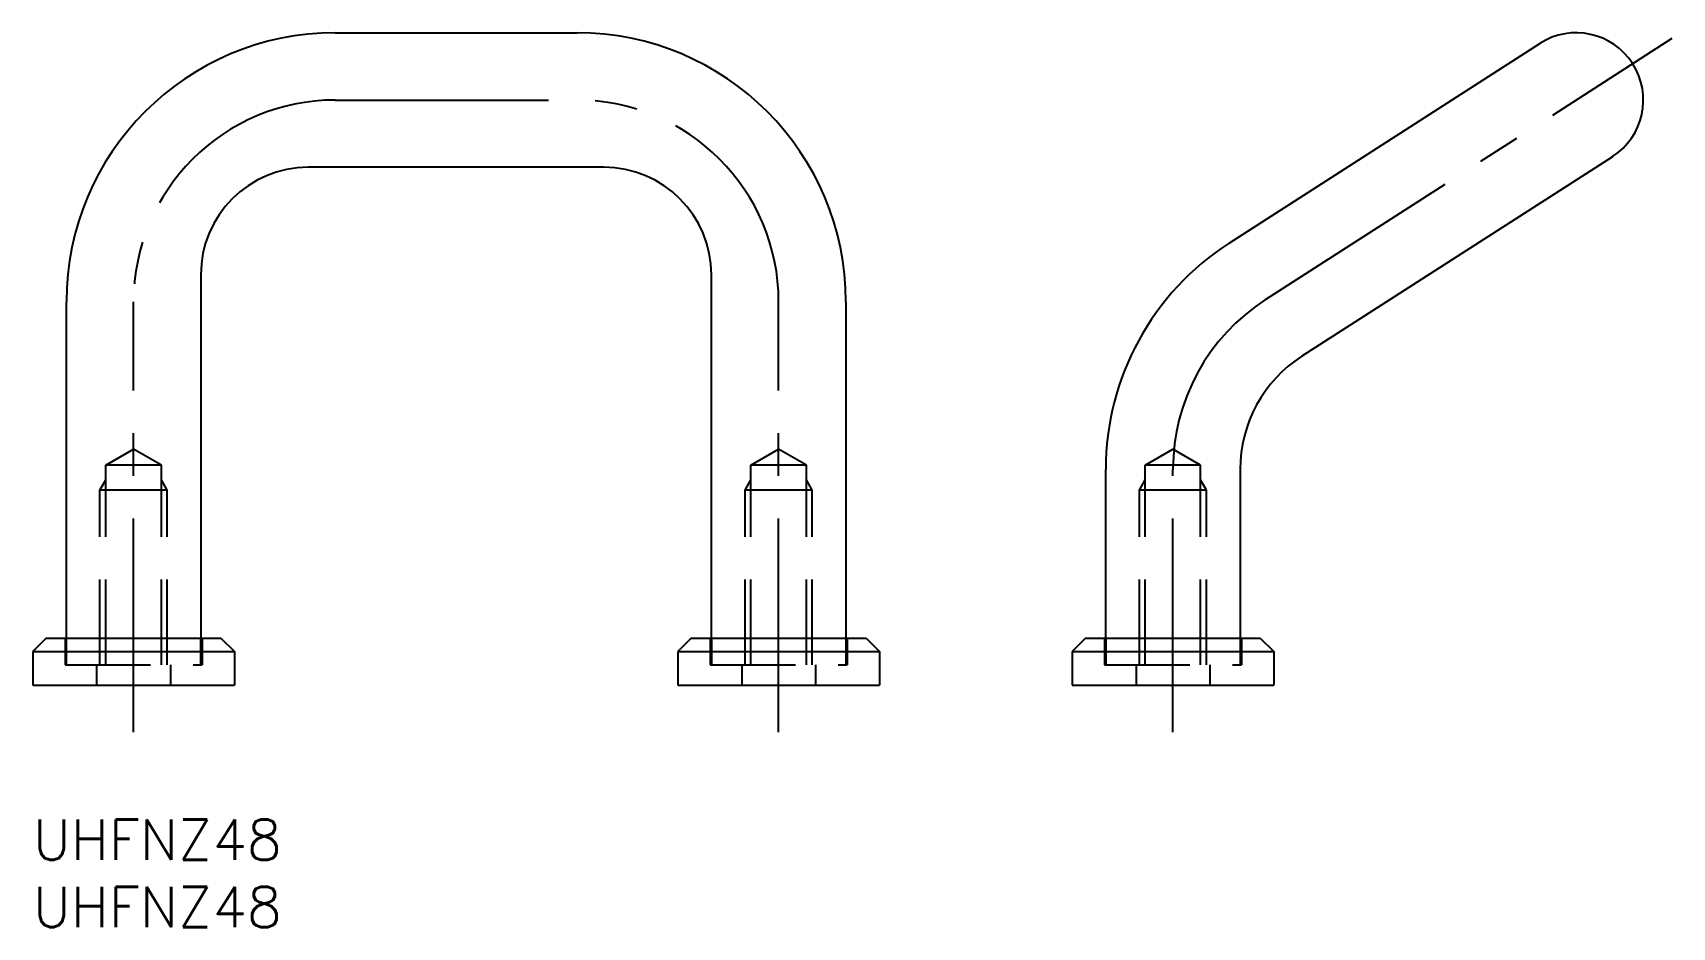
# Model space of a CAD drawing. Extents: x 0 to 122, y -8 to 58.
import ezdxf

# ---------------------------------------------------------------- set-up
doc = ezdxf.new("R2010")
doc.units = 0
doc.header["$LTSCALE"] = 0.5
doc.linetypes.add('CENTER', pattern=[50.8, 31.75, -6.35, 6.35, -6.35])
doc.linetypes.add('DASHED', pattern=[19.05, 12.7, -6.35])
for name, color, linetype in [('MSM_CENTER', 1, 'CENTER'), ('MSM_CONTINUOUS', 7, 'CONTINUOUS'), ('MSM_DASHED', 4, 'DASHED'), ('MSM_PART_NUMBER', 7, 'CONTINUOUS')]:
    doc.layers.add(name, color=color, linetype=linetype)
doc.styles.get("Standard").update_dxf_attribs({"font": 'txt.shx', "height": 3, "bigfont": 'bigfont.shx'})

# ---------------------------------------------------------------- blocks, each defined once
blk = doc.blocks.new('*U6')
at = {"layer": 'MSM_PART_NUMBER'}
blk.add_text('UHFNZ48', height=3, dxfattribs=at).set_placement((0, -3))
blk = doc.blocks.new('*U7')
at = {"layer": 'MSM_PART_NUMBER'}
blk.add_text('UHFNZ48', height=3, dxfattribs=at).set_placement((0, -8))

msp = doc.modelspace()

# ---------------------------------------------------------------- linework, layer by layer
at = {"layer": 'MSM_CENTER'}
for p, q in [((91.73, 38.66), (121.99, 58.09)), ((22.5, 53.5), (40.5, 53.5)), ((7.5, 6.5), (7.5, 38.5)), ((55.5, 6.5), (55.5, 38.5)), ((84.84, 6.5), (84.84, 26.04))]:
    msp.add_line(p, q, dxfattribs=at)
for centre, start, end in [((22.5, 38.5), 90, 180), ((40.5, 38.5), 0, 90), ((99.84, 26.04), 122.7126, 180)]:
    msp.add_arc(centre, 15, start, end, dxfattribs=at)
at = {"layer": 'MSM_CONTINUOUS'}
for p, q in [((22.5, 58.5), (40.5, 58.5)), ((89.03, 42.87), (112.13, 57.71)), ((117.54, 49.29), (94.43, 34.45)), ((42.5, 48.5), (20.5, 48.5)), ((12.5, 40.5), (12.5, 13.5)), ((50.5, 13.5), (50.5, 40.5)), ((2.5, 13.5), (2.5, 38.5)), ((60.5, 38.5), (60.5, 13.5)), ((79.84, 13.5), (79.84, 26.04)), ((89.84, 26.04), (89.84, 13.5)), ((1, 13.5), (0, 12.5)), ((1, 13.5), (14, 13.5)), ((14, 13.5), (15, 12.5)), ((49, 13.5), (48, 12.5)), ((49, 13.5), (62, 13.5)), ((62, 13.5), (63, 12.5)), ((78.34, 13.5), (77.34, 12.5)), ((78.34, 13.5), (91.34, 13.5)), ((91.34, 13.5), (92.34, 12.5)), ((0, 12.5), (15, 12.5)), ((0, 12.5), (0, 10)), ((15, 12.5), (15, 10)), ((48, 12.5), (63, 12.5)), ((48, 12.5), (48, 10)), ((63, 12.5), (63, 10)), ((77.34, 12.5), (92.34, 12.5)), ((77.34, 12.5), (77.34, 10)), ((92.34, 12.5), (92.34, 10)), ((48, 11.25), (48, 11.25)), ((0, 10), (15, 10)), ((48, 10), (63, 10)), ((77.34, 10), (92.34, 10))]:
    msp.add_line(p, q, dxfattribs=at)
for centre, radius, start, end in [((22.5, 38.5), 20, 90, 180), ((40.5, 38.5), 20, 0, 90), ((114.84, 53.5), 5, 302.7126, 122.7126), ((20.5, 40.5), 8, 90, 180), ((42.5, 40.5), 8, 0, 90), ((99.84, 26.04), 20, 122.7126, 180), ((99.84, 26.04), 10, 122.7126, 180)]:
    msp.add_arc(centre, radius, start, end, dxfattribs=at)
at = {"layer": 'MSM_DASHED'}
for p, q in [((5.43, 26.35), (7.5, 27.54)), ((9.57, 26.35), (7.5, 27.54)), ((53.43, 26.35), (55.5, 27.54)), ((57.57, 26.35), (55.5, 27.54)), ((82.77, 26.35), (84.84, 27.54)), ((86.9, 26.35), (84.84, 27.54)), ((5.43, 11.5), (5.43, 26.35)), ((9.57, 26.35), (5.43, 26.35)), ((9.57, 11.5), (9.57, 26.35)), ((57.57, 26.35), (53.43, 26.35)), ((53.43, 11.5), (53.43, 26.35)), ((57.57, 11.5), (57.57, 26.35)), ((86.9, 26.35), (82.77, 26.35)), ((82.77, 11.5), (82.77, 26.35)), ((86.9, 11.5), (86.9, 26.35)), ((5, 24.5), (5.43, 25.25)), ((5, 11.5), (5, 24.5)), ((10, 24.5), (5, 24.5)), ((10, 24.5), (9.57, 25.25)), ((10, 11.5), (10, 24.5)), ((53, 24.5), (53.43, 25.25)), ((58, 24.5), (53, 24.5)), ((53, 11.5), (53, 24.5)), ((58, 24.5), (57.57, 25.25)), ((58, 11.5), (58, 24.5)), ((82.34, 24.5), (82.77, 25.25)), ((87.34, 24.5), (82.34, 24.5)), ((82.34, 11.5), (82.34, 24.5)), ((87.34, 24.5), (86.9, 25.25)), ((87.34, 11.5), (87.34, 24.5)), ((2.4, 13.5), (2.4, 11.5)), ((2.5, 11.5), (2.5, 13.5)), ((12.5, 11.5), (12.5, 13.5)), ((12.6, 13.5), (12.6, 11.5)), ((50.4, 13.5), (50.4, 11.5)), ((50.5, 13.5), (50.5, 11.5)), ((60.5, 13.5), (60.5, 11.5)), ((60.6, 13.5), (60.6, 11.5)), ((79.74, 13.5), (79.74, 11.5)), ((79.84, 13.5), (79.84, 11.5)), ((89.84, 13.5), (89.84, 11.5)), ((89.94, 13.5), (89.94, 11.5)), ((2.4, 11.5), (12.6, 11.5)), ((4.75, 11.5), (4.75, 10)), ((10.25, 11.5), (10.25, 10)), ((50.4, 11.5), (60.6, 11.5)), ((52.75, 11.5), (52.75, 10)), ((58.25, 11.5), (58.25, 10)), ((79.74, 11.5), (89.94, 11.5)), ((82.09, 11.5), (82.09, 10)), ((87.59, 11.5), (87.59, 10))]:
    msp.add_line(p, q, dxfattribs=at)

# ---------------------------------------------------------------- block references
at = {"layer": 'MSM_CONTINUOUS'}
for name in ['*U6', '*U7']:
    msp.add_blockref(name, (0, 0), dxfattribs=at)

doc.saveas('drawing.dxf')
